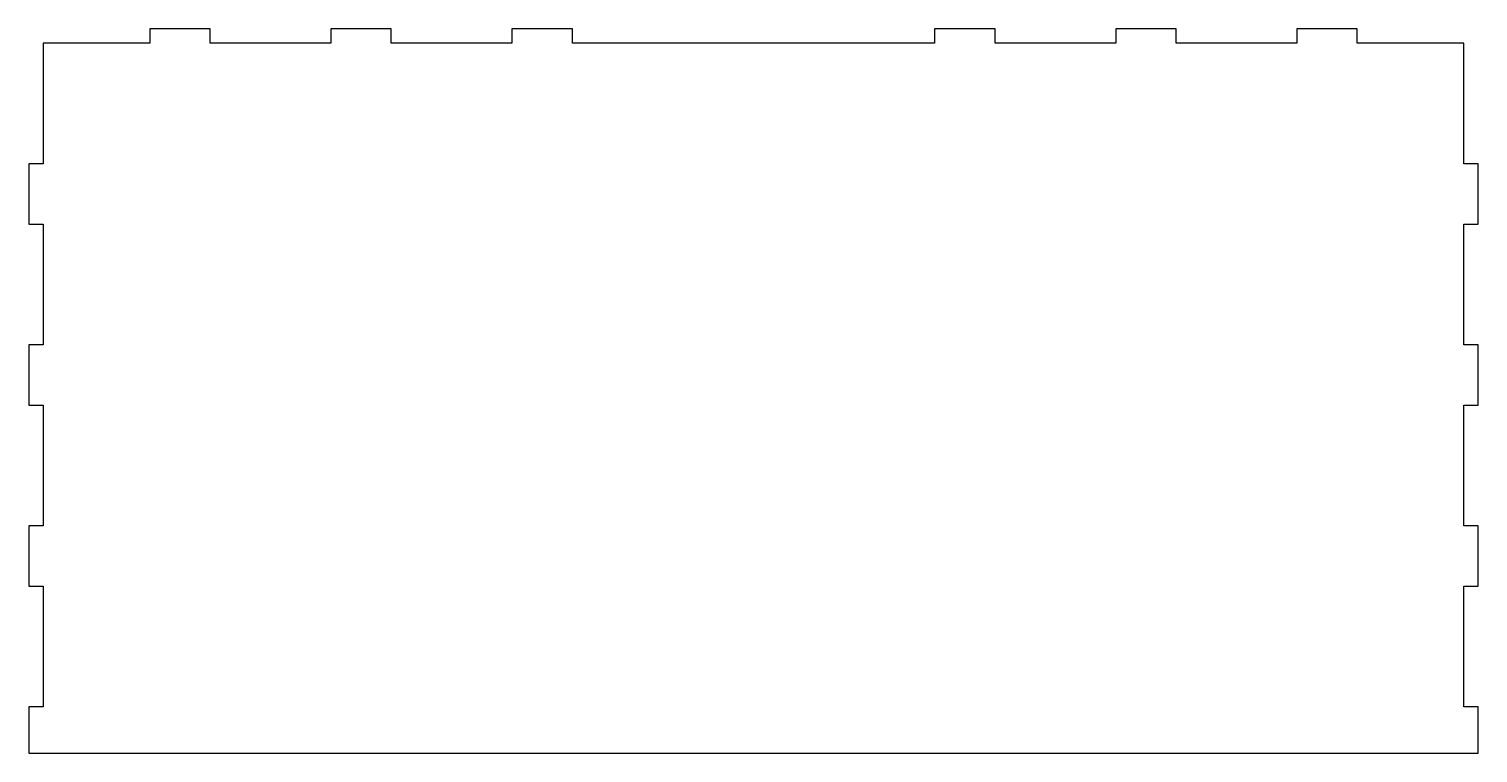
# Model space of a CAD drawing. Header units: millimetres. Extents: x -610 to 0, y 610 to 914.
import ezdxf

# ---------------------------------------------------------------- set-up
doc = ezdxf.new("R2010")
doc.units = ezdxf.units.MM
doc.layers.get('0').update_dxf_attribs({"linetype": 'CONTINUOUS'})

msp = doc.modelspace()

# ---------------------------------------------------------------- linework, layer by layer
msp.add_lwpolyline([(-609.6, 609.6), (0, 609.6), (0, 629), (-6, 629), (-6, 679.8), (0, 679.8), (0, 705.2), (-6, 705.2), (-6, 756), (0, 756), (0, 781.4), (-6, 781.4), (-6, 832.2), (0, 832.2), (0, 857.6), (-6, 857.6), (-6, 908.4), (-50.8, 908.4), (-50.8, 914.4), (-76.2, 914.4), (-76.2, 908.4), (-127, 908.4), (-127, 914.4), (-152.4, 914.4), (-152.4, 908.4), (-203.2, 908.4), (-203.2, 914.4), (-228.6, 914.4), (-228.6, 908.4), (-381, 908.4), (-381, 914.4), (-406.4, 914.4), (-406.4, 908.4), (-457.2, 908.4), (-457.2, 914.4), (-482.6, 914.4), (-482.6, 908.4), (-533.4, 908.4), (-533.4, 914.4), (-558.8, 914.4), (-558.8, 908.4), (-603.6, 908.4), (-603.6, 857.6), (-609.6, 857.6), (-609.6, 832.2), (-603.6, 832.2), (-603.6, 781.4), (-609.6, 781.4), (-609.6, 756), (-603.6, 756), (-603.6, 705.2), (-609.6, 705.2), (-609.6, 679.8), (-603.6, 679.8), (-603.6, 629), (-609.6, 629)], close=True)

doc.saveas('drawing.dxf')
